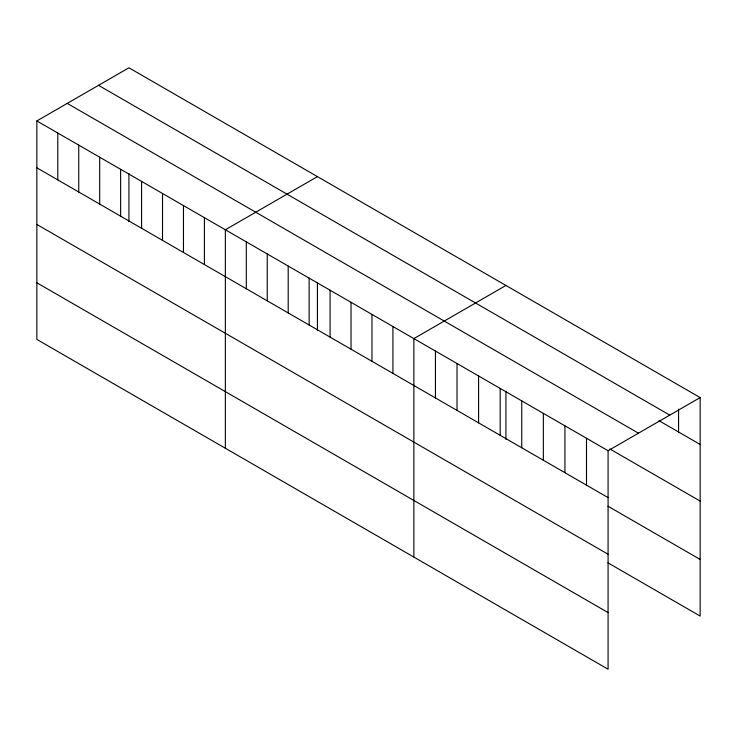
<?xml version="1.0" encoding="UTF-8"?>
<svg xmlns="http://www.w3.org/2000/svg" width="737" height="737" viewBox="0 0 737 737"><rect width="100%" height="100%" fill="white"/><g stroke="black" fill="none" stroke-linecap="round" stroke-linejoin="round"><path stroke-width="1.11" d="M36.85 120.932L608.08 450.731L608.08 669.214L36.85 339.416L36.85 120.932L128.92 67.786L700.15 397.584L700.15 616.068L607.942 562.828M317.426 176.613L225.356 229.769L225.356 448.253M505.932 285.449L413.862 338.605L413.862 557.089M608.08 450.731L700.15 397.584M98.537 85.326L669.767 415.124M658.952 420.68L700.15 444.466M67.233 103.392L638.463 433.19M609.904 448.99L700.15 501.086M36.85 167.815L608.08 497.613M607.942 506.199L700.15 559.438M36.85 224.444L608.08 554.242M36.85 282.796L608.08 612.585M678.574 409.136L678.574 432.002M586.505 438.275L586.505 485.158M564.92 425.82L564.92 472.703M543.344 413.356L543.344 460.238M521.759 400.9L521.759 447.783M505.932 391.246L505.932 439.298M500.183 388.436L500.183 435.318M478.599 375.981L478.599 422.863M457.023 363.525L457.023 410.408M435.447 351.061L435.447 397.943M392.922 326.509L392.922 373.392M371.973 314.423L371.973 361.296M351.024 302.327L351.024 349.209M330.084 290.231L330.084 337.113M317.426 282.409L317.426 330.462M309.135 278.144L309.135 325.026M288.195 266.048L288.195 312.93M267.245 253.952L267.245 300.834M246.305 241.865L246.305 288.747M204.407 217.682L204.407 264.555M183.467 205.586L183.467 252.469M162.518 193.49L162.518 240.373M141.578 181.403L141.578 228.286M128.92 173.582L128.92 221.625M120.628 169.307L120.628 216.19M99.688 157.211L99.688 204.094M78.739 145.125L78.739 192.007M57.799 133.029L57.799 179.911"/></g></svg>
